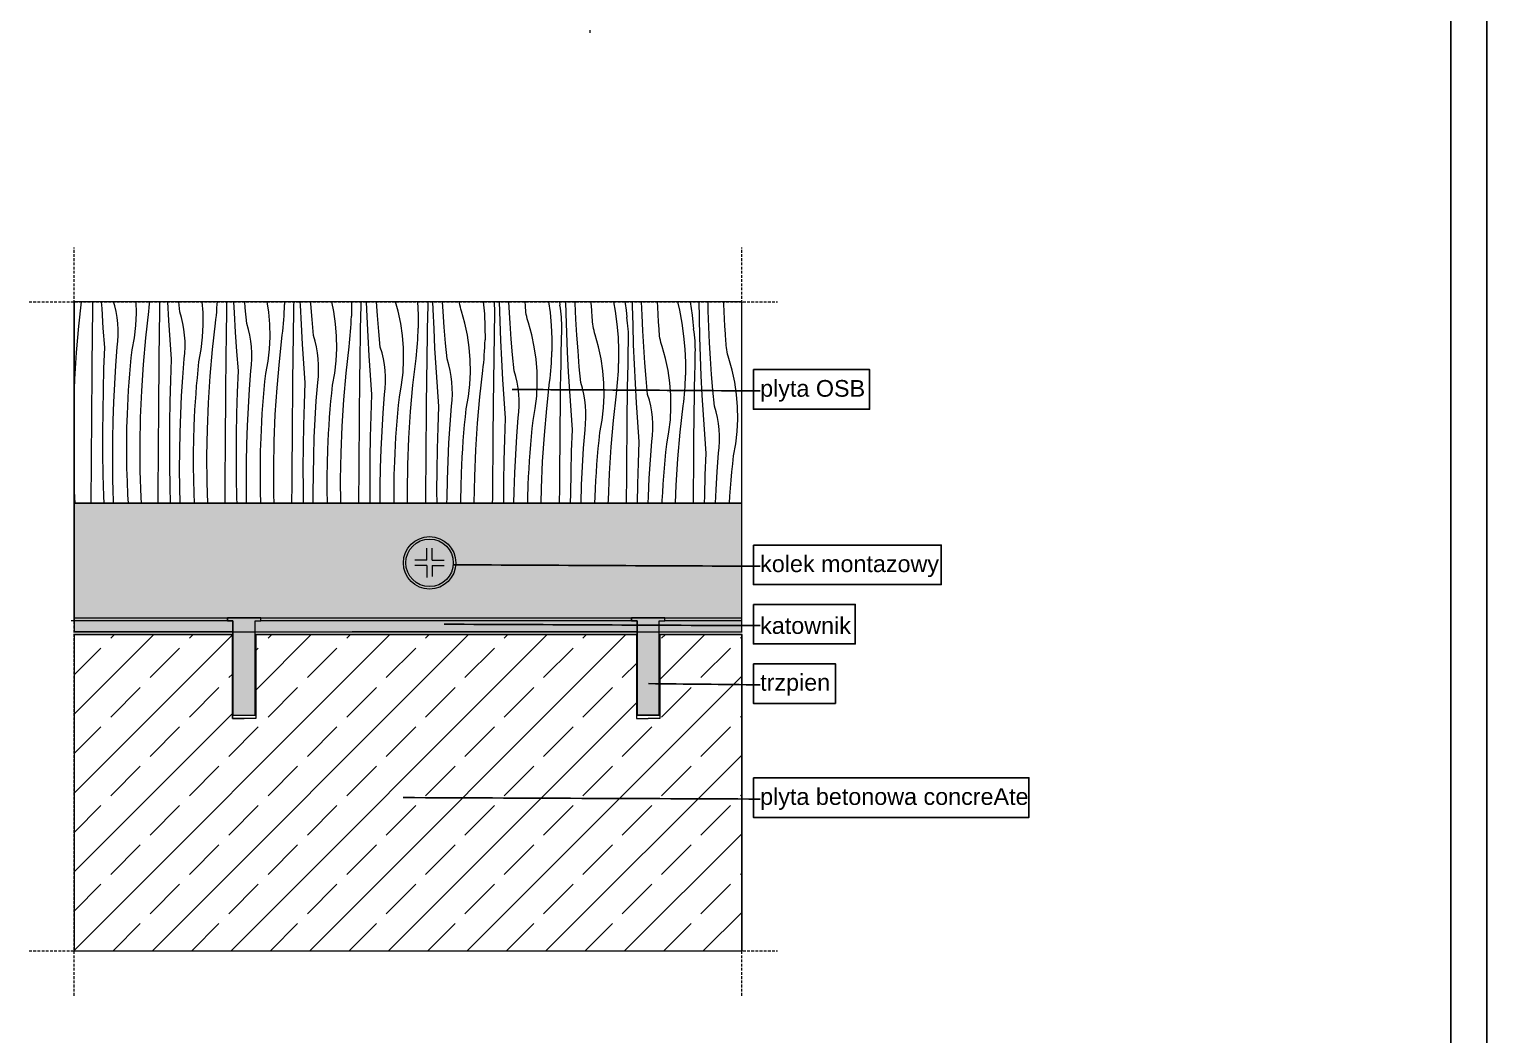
# Model space of a CAD drawing. Header units: millimetres. Extents: x -7260 to 55402, y 95 to 28230.
# Drawn here: x 44925 to 55402, y 12266 to 19495 of the extents above; entities that cross this region are included whole.
import ezdxf

# ---------------------------------------------------------------- set-up
doc = ezdxf.new("R2010")
doc.units = ezdxf.units.MM
doc.linetypes.add('Hidden Line', pattern=[30, 20, -10])
for name, color, linetype, lineweight in [('2D - Ogolne2', 251, 'Continuous', 15), ('2D - Ogolne20', 161, 'Continuous', 0), ('2D - Ogolne61', 251, 'Continuous', 20), ('2D - Ogolne82', 9, 'Continuous', 20), ('2D Drafting - General102', 254, 'Continuous', 13), ('2D Drafting - General121', 255, 'Continuous', 0), ('2D Drafting - General2', 251, 'Continuous', 15), ('2D Drafting - General5', 161, 'Continuous', 25), ('2D Drafting - General81', 251, 'Continuous', 20), ('Annotation - Label5', 161, 'Continuous', 25)]:
    doc.layers.add(name, color=color, linetype=linetype, lineweight=lineweight)
doc.styles.add('GENERATED_STYLE_1', font='arial.ttf')
doc.dimstyles.new('GENERATED_STYLE__19', dxfattribs={"dimtxt": 0.18, "dimasz": 91.2, "dimexe": 0.18, "dimexo": 0.0625, "dimgap": 0.09, "dimtad": 0, "dimtih": 1, "dimtoh": 1, "dimdec": 4, "dimzin": 0, "dimdsep": 46, "dimtxsty": 'Standard', "dimcen": 0.09, "dimadec": 0, "dimazin": 0, "dimtfac": 1, "dimtdec": 4, "dimtmove": 0, "dimatfit": 3, "dimldrblk": 'ARROWHEAD_5', "dimfxl": 0, "dimtolj": 1, "dimtzin": 0, "dimarcsym": 0})

# ---------------------------------------------------------------- blocks, each defined once
blk = doc.blocks.new('*X2')
at = {"layer": '2D Drafting - General81', "linetype": 'Continuous'}
for p, q in [((-90036.4, 81206.6), (-90031.5, 81250.4)), ((-90011.3, 81244.8), (-90011.2, 81250.4)), ((-89994.9, 81238), (-89995.6, 81250.4)), ((-89972, 81243.1), (-89974.1, 81250.4)), ((-89933.1, 81229.9), (-89933.5, 81250.4)), ((-89909.5, 81246.6), (-89909.1, 81250.4)), ((-89890.9, 81244.6), (-89890.8, 81250.4)), ((-89874.9, 81216.8), (-89876.8, 81250.4)), ((-89855, 81232.2), (-89856.7, 81250.4)), ((-89813.4, 81230.9), (-89815, 81250.4)), ((-89787.8, 81246), (-89787.6, 81250.4)), ((-89770.5, 81244.3), (-89770.4, 81250.4)), ((-89756.8, 81230.5), (-89757.8, 81250.4)), ((-89737.6, 81239.5), (-89738.5, 81250.4)), ((-89695.1, 81231.9), (-89697.9, 81250.4)), ((-89666.9, 81250.4), (-89666.9, 81245.4)), ((-89650, 81244), (-89649.9, 81250.4)), ((-89638.5, 81244.2), (-89638.7, 81250.4)), ((-89619.9, 81246.8), (-89620.2, 81250.4)), ((-89578.3, 81232.6), (-89582.1, 81250.4)), ((-89547, 81250.4), (-89546.9, 81247.8)), ((-89529.5, 81243.7), (-89529.4, 81250.4)), ((-89518.4, 81223), (-89519.5, 81250.4)), ((-89499.8, 81225.6), (-89501.6, 81250.4)), ((-89462.9, 81233.2), (-89467.7, 81250.4)), ((-89428, 81250.4), (-89427.9, 81250.1)), ((-89427.9, 81250.1), (-89426.8, 81226.6)), ((-89409, 81248.8), (-89409, 81250.4)), ((-89409, 81243.4), (-89409, 81248.8)), ((-89399.8, 81236.7), (-89400.2, 81250.4)), ((-89381.8, 81233), (-89382.8, 81250.4)), ((-89352.5, 81248.7), (-89352.8, 81250.4)), ((-89309.8, 81250.4), (-89307.9, 81228.9)), ((-89289.9, 81249.1), (-89290.1, 81250.4)), ((-89289.5, 81243.8), (-89289.9, 81249.1)), ((-89279.7, 81215.5), (-89280.9, 81250.4)), ((-89263.4, 81240.3), (-89263.9, 81250.4)), ((-89234, 81243.2), (-89234.5, 81250.4)), ((-89192.5, 81250.4), (-89189.9, 81231.2)), ((-89172.7, 81250.4), (-89172, 81244)), ((-89160.8, 81229.3), (-89161.3, 81250.4)), ((-89144.7, 81247.7), (-89144.8, 81250.4)), ((-89115.7, 81248.6), (-89115.8, 81250.4)), ((-89076.1, 81250.4), (-89073, 81233.3)), ((-89055.2, 81250.4), (-89054.8, 81247.2)), ((-89041.6, 81243), (-89041.7, 81250.4)), ((-89024.6, 81226.5), (-89025.5, 81250.4)), ((-88996.4, 81240.7), (-88996.8, 81250.4)), ((-88960.6, 81250.4), (-88957.2, 81235.3)), ((-88938.4, 81250.4), (-88938.3, 81250.3)), ((-88938.3, 81250.3), (-88936.4, 81238.1)), ((-88921.5, 81221.8), (-88922, 81250.4)), ((-88905.6, 81233.9), (-88906, 81250.4)), ((-88877.5, 81246.2), (-88877.6, 81250.4)), ((-88846, 81250.4), (-88845.5, 81248.6)), ((-90011.8, 81203), (-90011.5, 81223.9)), ((-90011.5, 81223.9), (-90011.3, 81244.8)), ((-89992.6, 81203.1), (-89994.9, 81238)), ((-89969.5, 81232.6), (-89972, 81243.1)), ((-89967.7, 81222.1), (-89969.5, 81232.6)), ((-89934.2, 81207.8), (-89933.1, 81229.9)), ((-89916.3, 81185.4), (-89911, 81233)), ((-89911, 81233), (-89910.2, 81239.8)), ((-89910.2, 81239.8), (-89909.5, 81246.6)), ((-89891.5, 81202.8), (-89891.2, 81223.7)), ((-89891.2, 81223.7), (-89890.9, 81244.6)), ((-89851.9, 81221.9), (-89855, 81232.2)), ((-89813.1, 81208.7), (-89813.4, 81230.9)), ((-89790.1, 81218.6), (-89789.4, 81225.4)), ((-89789.4, 81225.4), (-89788.8, 81232.3)), ((-89788.8, 81232.3), (-89788.3, 81239.1)), ((-89788.3, 81239.1), (-89787.8, 81246)), ((-89771.1, 81202.5), (-89770.8, 81223.4)), ((-89770.8, 81223.4), (-89770.5, 81244.3)), ((-89754.8, 81195.6), (-89756.8, 81230.5)), ((-89734.9, 81211), (-89737.6, 81239.5)), ((-89693.4, 81209.8), (-89695.1, 81231.9)), ((-89668.2, 81218), (-89667.7, 81224.8)), ((-89667.7, 81224.8), (-89667.4, 81231.7)), ((-89667.4, 81231.7), (-89667.1, 81238.5)), ((-89667.1, 81238.5), (-89666.9, 81245.4)), ((-89650.7, 81202.2), (-89650.4, 81223.1)), ((-89650.4, 81223.1), (-89650, 81244)), ((-89636.7, 81209.3), (-89638.5, 81244.2)), ((-89617.5, 81218.3), (-89619.9, 81246.8)), ((-89575.1, 81210.7), (-89578.3, 81232.6)), ((-89547, 81217.4), (-89546.9, 81224.2)), ((-89546.9, 81247.8), (-89546.9, 81224.2)), ((-89530.3, 81201.9), (-89530, 81222.8)), ((-89530, 81222.8), (-89529.5, 81243.7)), ((-89516.7, 81188.1), (-89518.4, 81223)), ((-89497.5, 81197.1), (-89499.8, 81225.6)), ((-89458.2, 81211.5), (-89462.9, 81233.2)), ((-89426.8, 81226.6), (-89426.8, 81203.1)), ((-89409.5, 81222.5), (-89409, 81243.4)), ((-89398.3, 81201.8), (-89399.8, 81236.7)), ((-89379.8, 81204.5), (-89381.8, 81233)), ((-89351.8, 81244.8), (-89352.5, 81248.7)), ((-89351, 81240.9), (-89351.8, 81244.8)), ((-89350, 81237.1), (-89351, 81240.9)), ((-89348.8, 81233.3), (-89350, 81237.1)), ((-89342.8, 81212), (-89348.8, 81233.3)), ((-89307.9, 81228.9), (-89306.8, 81205.4)), ((-89289.2, 81238.4), (-89289.5, 81243.8)), ((-89289, 81233), (-89289.2, 81238.4)), ((-89288.9, 81227.6), (-89289, 81233)), ((-89289, 81222.3), (-89288.9, 81227.6)), ((-89261.7, 81211.8), (-89263.4, 81240.3)), ((-89233.8, 81239.3), (-89234, 81243.2)), ((-89233.5, 81235.3), (-89233.8, 81239.3)), ((-89233.1, 81231.4), (-89233.5, 81235.3)), ((-89232.5, 81227.5), (-89233.1, 81231.4)), ((-89231.7, 81223.6), (-89232.5, 81227.5)), ((-89230.9, 81219.8), (-89231.7, 81223.6)), ((-89189.9, 81231.2), (-89187.8, 81207.7)), ((-89171.2, 81238.6), (-89172, 81244)), ((-89170.5, 81233.3), (-89171.2, 81238.6)), ((-89169.9, 81228), (-89170.5, 81233.3)), ((-89169.4, 81222.6), (-89169.9, 81228)), ((-89169.1, 81217.2), (-89169.4, 81222.6)), ((-89159.6, 81194.4), (-89160.8, 81229.3)), ((-89143.4, 81219.1), (-89144.7, 81247.7)), ((-89114.9, 81235.3), (-89115.7, 81248.6)), ((-89113.9, 81222), (-89114.9, 81235.3)), ((-89073, 81233.3), (-89069.9, 81210)), ((-89054.8, 81247.2), (-89053.2, 81235)), ((-89053.2, 81235), (-89051.9, 81222.8)), ((-89051.1, 81217.5), (-89051.9, 81222.8)), ((-89040.7, 81208.1), (-89041.6, 81243)), ((-89023.3, 81198), (-89024.6, 81226.5)), ((-88995.6, 81227.4), (-88996.4, 81240.7)), ((-88994.8, 81214.1), (-88995.6, 81227.4)), ((-88957.2, 81235.3), (-88953, 81212.1)), ((-88936.4, 81238.1), (-88934.7, 81226)), ((-88934.7, 81226), (-88933.2, 81213.8)), ((-88904.6, 81205.4), (-88905.6, 81233.9)), ((-88876.9, 81232.9), (-88877.5, 81246.2)), ((-88876.3, 81219.6), (-88876.9, 81232.9)), ((-90040.6, 81159), (-90036.4, 81206.6)), ((-90012, 81182.1), (-90011.8, 81203)), ((-89990, 81168.3), (-89992.6, 81203.1)), ((-89966.4, 81211.4), (-89967.7, 81222.1)), ((-89965.8, 81200.7), (-89966.4, 81211.4)), ((-89965.8, 81190), (-89965.8, 81200.7)), ((-89936.8, 81185.7), (-89934.2, 81207.8)), ((-89891.7, 81181.9), (-89891.5, 81202.8)), ((-89872.5, 81181.9), (-89874.9, 81216.8)), ((-89849.5, 81211.5), (-89851.9, 81221.9)), ((-89847.6, 81200.9), (-89849.5, 81211.5)), ((-89846.4, 81190.3), (-89847.6, 81200.9)), ((-89814.2, 81186.6), (-89813.1, 81208.7)), ((-89796.3, 81164.3), (-89790.9, 81211.8)), ((-89790.9, 81211.8), (-89790.1, 81218.6)), ((-89771.4, 81181.6), (-89771.1, 81202.5)), ((-89731.8, 81200.7), (-89734.9, 81211)), ((-89729.4, 81190.3), (-89731.8, 81200.7)), ((-89693, 81187.6), (-89693.4, 81209.8)), ((-89670.9, 81190.6), (-89670.1, 81197.4)), ((-89670.1, 81197.4), (-89669.3, 81204.3)), ((-89669.3, 81204.3), (-89668.7, 81211.1)), ((-89668.7, 81211.1), (-89668.2, 81218)), ((-89651, 81181.3), (-89650.7, 81202.2)), ((-89634.7, 81174.4), (-89636.7, 81209.3)), ((-89614.8, 81189.9), (-89617.5, 81218.3)), ((-89573.3, 81188.6), (-89575.1, 81210.7)), ((-89548.7, 81189.9), (-89548.1, 81196.8)), ((-89548.1, 81196.8), (-89547.7, 81203.6)), ((-89547.7, 81203.6), (-89547.3, 81210.5)), ((-89547.3, 81210.5), (-89547, 81217.4)), ((-89530.7, 81181), (-89530.3, 81201.9)), ((-89494.8, 81168.7), (-89497.5, 81197.1)), ((-89455, 81189.5), (-89458.2, 81211.5)), ((-89427, 81196.2), (-89426.8, 81203.1)), ((-89410.3, 81180.8), (-89409.9, 81201.6)), ((-89409.9, 81201.6), (-89409.5, 81222.5)), ((-89396.6, 81167), (-89398.3, 81201.8)), ((-89377.4, 81176), (-89379.8, 81204.5)), ((-89338.2, 81190.3), (-89342.8, 81212)), ((-89306.8, 81205.4), (-89306.7, 81181.9)), ((-89289.8, 81180.5), (-89289.4, 81201.4)), ((-89289.4, 81201.4), (-89289, 81222.3)), ((-89278.3, 81180.7), (-89279.7, 81215.5)), ((-89259.7, 81183.3), (-89261.7, 81211.8)), ((-89229.9, 81215.9), (-89230.9, 81219.8)), ((-89228.8, 81212.2), (-89229.9, 81215.9)), ((-89222.7, 81190.8), (-89228.8, 81212.2)), ((-89187.8, 81207.7), (-89186.7, 81184.2)), ((-89169.3, 81180.2), (-89168.9, 81201.1)), ((-89168.9, 81211.8), (-89169.1, 81217.2)), ((-89168.8, 81206.5), (-89168.9, 81211.8)), ((-89168.9, 81201.1), (-89168.8, 81206.5)), ((-89141.7, 81190.6), (-89143.4, 81219.1)), ((-89113.8, 81218.1), (-89113.9, 81222)), ((-89113.5, 81214.1), (-89113.8, 81218.1)), ((-89113, 81210.2), (-89113.5, 81214.1)), ((-89112.4, 81206.3), (-89113, 81210.2)), ((-89111.7, 81202.4), (-89112.4, 81206.3)), ((-89110.8, 81198.6), (-89111.7, 81202.4)), ((-89109.8, 81194.8), (-89110.8, 81198.6)), ((-89069.9, 81210), (-89067.7, 81186.6)), ((-89050.4, 81212.1), (-89051.1, 81217.5)), ((-89049.8, 81206.8), (-89050.4, 81212.1)), ((-89049.4, 81201.4), (-89049.8, 81206.8)), ((-89049, 81196.1), (-89049.4, 81201.4)), ((-89039.6, 81173.2), (-89040.7, 81208.1)), ((-89021.6, 81169.4), (-89023.3, 81198)), ((-88993.9, 81200.9), (-88994.8, 81214.1)), ((-88993.7, 81196.9), (-88993.9, 81200.9)), ((-88993.4, 81193), (-88993.7, 81196.9)), ((-88953, 81212.1), (-88949.8, 81188.8)), ((-88933.2, 81213.8), (-88931.8, 81201.6)), ((-88931, 81196.3), (-88931.8, 81201.6)), ((-88920.7, 81186.9), (-88921.5, 81221.8)), ((-88903.2, 81176.8), (-88904.6, 81205.4)), ((-88875.6, 81206.3), (-88876.3, 81219.6)), ((-88874.7, 81193), (-88875.6, 81206.3)), ((-90012.3, 81142.8), (-90012, 81182.1)), ((-89967.5, 81168.6), (-89966.3, 81179.3)), ((-89966.3, 81179.3), (-89965.8, 81190)), ((-89940.7, 81163.9), (-89936.8, 81185.7)), ((-89920.5, 81137.8), (-89916.3, 81185.4)), ((-89891.9, 81161), (-89891.7, 81181.9)), ((-89870, 81147.1), (-89872.5, 81181.9)), ((-89845.7, 81179.6), (-89846.4, 81190.3)), ((-89845.7, 81168.8), (-89845.7, 81179.6)), ((-89816.7, 81164.6), (-89814.2, 81186.6)), ((-89771.6, 81160.7), (-89771.4, 81181.6)), ((-89752.5, 81160.8), (-89754.8, 81195.6)), ((-89727.5, 81179.7), (-89729.4, 81190.3)), ((-89726.3, 81169.1), (-89727.5, 81179.7)), ((-89694.1, 81165.4), (-89693, 81187.6)), ((-89676.2, 81143.1), (-89670.9, 81190.6)), ((-89651.3, 81160.4), (-89651, 81181.3)), ((-89632.4, 81139.6), (-89634.7, 81174.4)), ((-89611.8, 81179.6), (-89614.8, 81189.9)), ((-89609.3, 81169.1), (-89611.8, 81179.6)), ((-89572.9, 81166.4), (-89573.3, 81188.6)), ((-89550.8, 81169.4), (-89550, 81176.3)), ((-89550, 81176.3), (-89549.3, 81183.1)), ((-89549.3, 81183.1), (-89548.7, 81189.9)), ((-89531, 81160.1), (-89530.7, 81181)), ((-89514.7, 81153.3), (-89516.7, 81188.1)), ((-89453.2, 81167.4), (-89455, 81189.5)), ((-89428.6, 81168.8), (-89428, 81175.6)), ((-89428, 81175.6), (-89427.6, 81182.5)), ((-89427.6, 81182.5), (-89427.2, 81189.3)), ((-89427.2, 81189.3), (-89427, 81196.2)), ((-89410.6, 81159.9), (-89410.3, 81180.8)), ((-89374.7, 81147.5), (-89377.4, 81176)), ((-89334.9, 81168.3), (-89338.2, 81190.3)), ((-89307.2, 81168.2), (-89306.9, 81175)), ((-89306.9, 81175), (-89306.7, 81181.9)), ((-89290.2, 81159.6), (-89289.8, 81180.5)), ((-89276.5, 81145.8), (-89278.3, 81180.7)), ((-89257.3, 81154.8), (-89259.7, 81183.3)), ((-89218.1, 81169.1), (-89222.7, 81190.8)), ((-89186.7, 81184.2), (-89186.7, 81160.7)), ((-89169.7, 81159.3), (-89169.3, 81180.2)), ((-89158.2, 81159.5), (-89159.6, 81194.4)), ((-89139.6, 81162.1), (-89141.7, 81190.6)), ((-89108.7, 81191), (-89109.8, 81194.8)), ((-89102.7, 81169.6), (-89108.7, 81191)), ((-89067.7, 81186.6), (-89066.6, 81163.1)), ((-89049.3, 81159), (-89048.8, 81179.9)), ((-89048.8, 81190.7), (-89049, 81196.1)), ((-89048.8, 81185.3), (-89048.8, 81190.7)), ((-89048.8, 81179.9), (-89048.8, 81185.3)), ((-89038.1, 81138.3), (-89039.6, 81173.2)), ((-88992.9, 81189.1), (-88993.4, 81193)), ((-88992.3, 81185.1), (-88992.9, 81189.1)), ((-88991.6, 81181.3), (-88992.3, 81185.1)), ((-88990.7, 81177.4), (-88991.6, 81181.3)), ((-88989.8, 81173.6), (-88990.7, 81177.4)), ((-88988.6, 81169.8), (-88989.8, 81173.6)), ((-88949.8, 81188.8), (-88947.7, 81165.4)), ((-88930.3, 81191), (-88931, 81196.3)), ((-88929.7, 81185.6), (-88930.3, 81191)), ((-88929.3, 81180.3), (-88929.7, 81185.6)), ((-88929, 81174.9), (-88929.3, 81180.3)), ((-88928.8, 81169.5), (-88929, 81174.9)), ((-88919.5, 81152), (-88920.7, 81186.9)), ((-88901.5, 81148.3), (-88903.2, 81176.8)), ((-88873.8, 81179.7), (-88874.7, 81193)), ((-88873.6, 81175.7), (-88873.8, 81179.7)), ((-88873.3, 81171.8), (-88873.6, 81175.7)), ((-88872.9, 81167.9), (-88873.3, 81171.8)), ((-90043.7, 81111.3), (-90040.6, 81159)), ((-89991.5, 81130.2), (-89990, 81168.3)), ((-89970, 81135.7), (-89967.5, 81168.6)), ((-89943.7, 81135), (-89942.3, 81149.5)), ((-89942.3, 81149.5), (-89940.7, 81163.9)), ((-89892.3, 81121.6), (-89891.9, 81161)), ((-89871.4, 81109), (-89870, 81147.1)), ((-89849.9, 81114.5), (-89847.5, 81147.5)), ((-89847.5, 81147.5), (-89846.3, 81158.1)), ((-89846.3, 81158.1), (-89845.7, 81168.8)), ((-89820.7, 81142.7), (-89816.7, 81164.6)), ((-89800.5, 81116.6), (-89796.3, 81164.3)), ((-89771.8, 81139.8), (-89771.6, 81160.7)), ((-89749.9, 81126), (-89752.5, 81160.8)), ((-89725.7, 81158.4), (-89726.3, 81169.1)), ((-89726.2, 81136.9), (-89725.6, 81147.7)), ((-89725.6, 81147.7), (-89725.7, 81158.4)), ((-89696.6, 81143.4), (-89694.1, 81165.4)), ((-89651.6, 81139.5), (-89651.3, 81160.4)), ((-89607.5, 81158.6), (-89609.3, 81169.1)), ((-89606.2, 81147.9), (-89607.5, 81158.6)), ((-89605.6, 81137.2), (-89606.2, 81147.9)), ((-89576.6, 81122.2), (-89574, 81144.3)), ((-89574, 81144.3), (-89572.9, 81166.4)), ((-89556.1, 81121.9), (-89550.8, 81169.4)), ((-89531.3, 81139.3), (-89531, 81160.1)), ((-89512.3, 81118.4), (-89514.7, 81153.3)), ((-89491.7, 81158.4), (-89494.8, 81168.7)), ((-89489.3, 81148), (-89491.7, 81158.4)), ((-89487.4, 81137.4), (-89489.3, 81148)), ((-89454, 81123.1), (-89452.9, 81145.2)), ((-89452.9, 81145.2), (-89453.2, 81167.4)), ((-89436.1, 81100.7), (-89430.7, 81148.3)), ((-89430.7, 81148.3), (-89429.9, 81155.1)), ((-89429.9, 81155.1), (-89429.2, 81161.9)), ((-89429.2, 81161.9), (-89428.6, 81168.8)), ((-89410.9, 81139), (-89410.6, 81159.9)), ((-89394.6, 81132.1), (-89396.6, 81167)), ((-89371.6, 81137.2), (-89374.7, 81147.5)), ((-89333.1, 81146.2), (-89334.9, 81168.3)), ((-89332.8, 81124.1), (-89333.1, 81146.2)), ((-89309.1, 81140.8), (-89308.5, 81147.6)), ((-89308.5, 81147.6), (-89308, 81154.4)), ((-89308, 81154.4), (-89307.5, 81161.3)), ((-89307.5, 81161.3), (-89307.2, 81168.2)), ((-89290.5, 81138.7), (-89290.2, 81159.6)), ((-89274.5, 81110.9), (-89276.5, 81145.8)), ((-89254.6, 81126.3), (-89257.3, 81154.8)), ((-89214.9, 81147.2), (-89218.1, 81169.1)), ((-89213.1, 81125.1), (-89214.9, 81147.2)), ((-89187.5, 81140.1), (-89187.1, 81147)), ((-89187.1, 81147), (-89186.8, 81153.9)), ((-89186.8, 81153.9), (-89186.7, 81160.7)), ((-89170.1, 81138.4), (-89169.7, 81159.3)), ((-89156.5, 81124.6), (-89158.2, 81159.5)), ((-89137.3, 81133.6), (-89139.6, 81162.1)), ((-89098, 81147.9), (-89102.7, 81169.6)), ((-89094.8, 81126), (-89098, 81147.9)), ((-89066.6, 81163.1), (-89066.6, 81139.6)), ((-89049.7, 81138.1), (-89049.3, 81159)), ((-89019.6, 81140.9), (-89021.6, 81169.4)), ((-88982.6, 81148.5), (-88988.6, 81169.8)), ((-88977.9, 81126.8), (-88982.6, 81148.5)), ((-88947.7, 81165.4), (-88946.6, 81141.9)), ((-88929.2, 81137.9), (-88928.8, 81158.7)), ((-88928.7, 81164.1), (-88928.8, 81169.5)), ((-88928.8, 81158.7), (-88928.7, 81164.1)), ((-88918.1, 81117.1), (-88919.5, 81152)), ((-88899.5, 81119.8), (-88901.5, 81148.3)), ((-88872.3, 81164), (-88872.9, 81167.9)), ((-88871.5, 81160.1), (-88872.3, 81164)), ((-88870.7, 81156.2), (-88871.5, 81160.1)), ((-88869.7, 81152.4), (-88870.7, 81156.2)), ((-88868.6, 81148.6), (-88869.7, 81152.4)), ((-88862.5, 81127.3), (-88868.6, 81148.6)), ((-90012.7, 81103.5), (-90012.3, 81142.8)), ((-89992.5, 81092), (-89991.5, 81130.2)), ((-89972, 81102.7), (-89970, 81135.7)), ((-89946.1, 81106.1), (-89944.9, 81120.6)), ((-89944.9, 81120.6), (-89943.7, 81135)), ((-89923.6, 81090.1), (-89920.5, 81137.8)), ((-89892.6, 81082.3), (-89892.3, 81121.6)), ((-89823.6, 81113.9), (-89822.2, 81128.3)), ((-89822.2, 81128.3), (-89820.7, 81142.7)), ((-89772.2, 81100.5), (-89771.8, 81139.8)), ((-89751.3, 81087.8), (-89749.9, 81126)), ((-89729.8, 81093.3), (-89727.4, 81126.3)), ((-89727.4, 81126.3), (-89726.2, 81136.9)), ((-89702.1, 81107.1), (-89700.6, 81121.6)), ((-89700.6, 81121.6), (-89696.6, 81143.4)), ((-89680.4, 81095.5), (-89676.2, 81143.1)), ((-89652.1, 81079.3), (-89651.8, 81118.6)), ((-89651.8, 81118.6), (-89651.6, 81139.5)), ((-89629.8, 81104.8), (-89632.4, 81139.6)), ((-89606.1, 81115.8), (-89605.6, 81126.5)), ((-89605.6, 81126.5), (-89605.6, 81137.2)), ((-89580.5, 81100.4), (-89576.6, 81122.2)), ((-89560.3, 81074.3), (-89556.1, 81121.9)), ((-89531.7, 81097.5), (-89531.5, 81118.4)), ((-89531.5, 81118.4), (-89531.3, 81139.3)), ((-89509.8, 81083.6), (-89512.3, 81118.4)), ((-89486.2, 81126.7), (-89487.4, 81137.4)), ((-89485.5, 81116), (-89486.2, 81126.7)), ((-89456.5, 81101), (-89454, 81123.1)), ((-89411.4, 81097.2), (-89411.2, 81118.1)), ((-89411.2, 81118.1), (-89410.9, 81139)), ((-89392.3, 81097.3), (-89394.6, 81132.1)), ((-89369.2, 81126.8), (-89371.6, 81137.2)), ((-89367.3, 81116.2), (-89369.2, 81126.8)), ((-89333.9, 81101.9), (-89332.8, 81124.1)), ((-89316, 81079.6), (-89310.7, 81127.1)), ((-89310.7, 81127.1), (-89309.9, 81133.9)), ((-89309.9, 81133.9), (-89309.1, 81140.8)), ((-89291.1, 81096.9), (-89290.8, 81117.8)), ((-89290.8, 81117.8), (-89290.5, 81138.7)), ((-89251.6, 81116.1), (-89254.6, 81126.3)), ((-89212.7, 81102.9), (-89213.1, 81125.1)), ((-89189.8, 81112.7), (-89189.1, 81119.6)), ((-89189.1, 81119.6), (-89188.5, 81126.4)), ((-89188.5, 81126.4), (-89187.9, 81133.3)), ((-89187.9, 81133.3), (-89187.5, 81140.1)), ((-89170.5, 81117.5), (-89170.1, 81138.4)), ((-89154.4, 81089.8), (-89156.5, 81124.6)), ((-89134.5, 81105.2), (-89137.3, 81133.6)), ((-89093, 81103.9), (-89094.8, 81126)), ((-89067.8, 81112.1), (-89067.4, 81119)), ((-89067.4, 81119), (-89067, 81125.8)), ((-89067, 81125.8), (-89066.8, 81132.7)), ((-89066.8, 81132.7), (-89066.6, 81139.6)), ((-89050.1, 81117.2), (-89049.7, 81138.1)), ((-89036.4, 81103.4), (-89038.1, 81138.3)), ((-89017.2, 81112.5), (-89019.6, 81140.9)), ((-88974.7, 81104.8), (-88977.9, 81126.8)), ((-88946.7, 81111.5), (-88946.5, 81118.4)), ((-88946.6, 81141.9), (-88946.5, 81118.4)), ((-88929.6, 81117), (-88929.2, 81137.9)), ((-88897.1, 81091.3), (-88899.5, 81119.8)), ((-88857.9, 81105.6), (-88862.5, 81127.3)), ((-90045.1, 81076.3), (-90043.7, 81111.3)), ((-90013, 81064.1), (-90012.7, 81103.5)), ((-89993.1, 81053.9), (-89992.5, 81092)), ((-89973.6, 81069.7), (-89972, 81102.7)), ((-89947.9, 81077.2), (-89947.1, 81091.6)), ((-89947.1, 81091.6), (-89946.1, 81106.1)), ((-89872.4, 81070.9), (-89871.4, 81109)), ((-89851.9, 81081.5), (-89849.9, 81114.5)), ((-89826, 81084.9), (-89824.9, 81099.4)), ((-89824.9, 81099.4), (-89823.6, 81113.9)), ((-89803.6, 81068.9), (-89800.5, 81116.6)), ((-89772.5, 81061.1), (-89772.2, 81100.5)), ((-89731.9, 81060.3), (-89729.8, 81093.3)), ((-89704.8, 81078.2), (-89703.5, 81092.7)), ((-89703.5, 81092.7), (-89702.1, 81107.1)), ((-89683.5, 81047.7), (-89680.4, 81095.5)), ((-89631.3, 81066.7), (-89629.8, 81104.8)), ((-89609.8, 81072.2), (-89607.3, 81105.1)), ((-89607.3, 81105.1), (-89606.1, 81115.8)), ((-89582.1, 81086), (-89580.5, 81100.4)), ((-89532.1, 81058.1), (-89531.7, 81097.5)), ((-89487.2, 81083.9), (-89486.1, 81094.6)), ((-89486.1, 81094.6), (-89485.5, 81105.3)), ((-89485.5, 81105.3), (-89485.5, 81116)), ((-89460.5, 81079.2), (-89456.5, 81101)), ((-89440.3, 81053.1), (-89436.1, 81100.7)), ((-89411.6, 81076.3), (-89411.4, 81097.2)), ((-89389.7, 81062.4), (-89392.3, 81097.3)), ((-89366.1, 81105.6), (-89367.3, 81116.2)), ((-89365.5, 81094.9), (-89366.1, 81105.6)), ((-89365.4, 81084.1), (-89365.5, 81094.9)), ((-89336.4, 81079.9), (-89333.9, 81101.9)), ((-89291.4, 81076), (-89291.1, 81096.9)), ((-89272.2, 81076.1), (-89274.5, 81110.9)), ((-89249.1, 81105.6), (-89251.6, 81116.1)), ((-89247.3, 81095.1), (-89249.1, 81105.6)), ((-89246, 81084.4), (-89247.3, 81095.1)), ((-89213.8, 81080.7), (-89212.7, 81102.9)), ((-89195.9, 81058.4), (-89190.6, 81105.9)), ((-89190.6, 81105.9), (-89189.8, 81112.7)), ((-89171.1, 81075.7), (-89170.8, 81096.6)), ((-89170.8, 81096.6), (-89170.5, 81117.5)), ((-89131.5, 81094.9), (-89134.5, 81105.2)), ((-89129.1, 81084.4), (-89131.5, 81094.9)), ((-89092.7, 81081.7), (-89093, 81103.9)), ((-89069.7, 81091.6), (-89069, 81098.4)), ((-89069, 81098.4), (-89068.4, 81105.3)), ((-89068.4, 81105.3), (-89067.8, 81112.1)), ((-89050.7, 81075.5), (-89050.4, 81096.4)), ((-89050.4, 81096.4), (-89050.1, 81117.2)), ((-89034.4, 81068.6), (-89036.4, 81103.4)), ((-89014.5, 81084), (-89017.2, 81112.5)), ((-88972.9, 81082.7), (-88974.7, 81104.8)), ((-88947.8, 81090.9), (-88947.3, 81097.8)), ((-88947.3, 81097.8), (-88947, 81104.7)), ((-88947, 81104.7), (-88946.7, 81111.5)), ((-88930.3, 81075.2), (-88930, 81096.1)), ((-88930, 81096.1), (-88929.6, 81117)), ((-88916.3, 81082.3), (-88918.1, 81117.1)), ((-88854.7, 81083.7), (-88857.9, 81105.6)), ((-89974.7, 81036.7), (-89973.6, 81069.7)), ((-89948.7, 81062.7), (-89947.9, 81077.2)), ((-89925.6, 81042.3), (-89923.6, 81090.1)), ((-89892.9, 81042.9), (-89892.6, 81082.3)), ((-89873.1, 81032.7), (-89872.4, 81070.9)), ((-89853.5, 81048.5), (-89851.9, 81081.5)), ((-89827.9, 81056), (-89827, 81070.5)), ((-89827, 81070.5), (-89826, 81084.9)), ((-89805.5, 81021.1), (-89803.6, 81068.9)), ((-89752.4, 81049.7), (-89751.3, 81087.8)), ((-89705.9, 81063.8), (-89704.8, 81078.2)), ((-89652.5, 81039.9), (-89652.1, 81079.3)), ((-89632.3, 81028.5), (-89631.3, 81066.7)), ((-89611.8, 81039.2), (-89609.8, 81072.2)), ((-89584.7, 81057.1), (-89583.5, 81071.5)), ((-89583.5, 81071.5), (-89582.1, 81086)), ((-89563.4, 81026.6), (-89560.3, 81074.3)), ((-89511.2, 81045.5), (-89509.8, 81083.6)), ((-89489.7, 81051), (-89487.2, 81083.9)), ((-89462, 81064.8), (-89460.5, 81079.2)), ((-89412, 81036.9), (-89411.6, 81076.3)), ((-89367.2, 81062.8), (-89366, 81073.4)), ((-89366, 81073.4), (-89365.4, 81084.1)), ((-89340.4, 81058.1), (-89336.4, 81079.9)), ((-89320.2, 81031.9), (-89316, 81079.6)), ((-89291.6, 81055.1), (-89291.4, 81076)), ((-89269.6, 81041.3), (-89272.2, 81076.1)), ((-89245.4, 81073.7), (-89246, 81084.4)), ((-89245.4, 81063), (-89245.4, 81073.7)), ((-89216.4, 81058.7), (-89213.8, 81080.7)), ((-89171.3, 81054.8), (-89171.1, 81075.7)), ((-89152.1, 81054.9), (-89154.4, 81089.8)), ((-89127.2, 81073.9), (-89129.1, 81084.4)), ((-89126, 81063.2), (-89127.2, 81073.9)), ((-89093.8, 81059.6), (-89092.7, 81081.7)), ((-89075.9, 81037.2), (-89070.5, 81084.8)), ((-89070.5, 81084.8), (-89069.7, 81091.6)), ((-89051, 81054.6), (-89050.7, 81075.5)), ((-89032.1, 81033.8), (-89034.4, 81068.6)), ((-89011.4, 81073.7), (-89014.5, 81084)), ((-89009, 81063.3), (-89011.4, 81073.7)), ((-88972.6, 81060.5), (-88972.9, 81082.7)), ((-88950.5, 81063.6), (-88949.7, 81070.4)), ((-88949.7, 81070.4), (-88948.9, 81077.2)), ((-88948.9, 81077.2), (-88948.3, 81084.1)), ((-88948.3, 81084.1), (-88947.8, 81090.9)), ((-88930.6, 81054.3), (-88930.3, 81075.2)), ((-88914.3, 81047.4), (-88916.3, 81082.3)), ((-88894.4, 81062.8), (-88897.1, 81091.3)), ((-88852.9, 81061.6), (-88854.7, 81083.7)), ((-90013.3, 81024.8), (-90013, 81064.1)), ((-89993.4, 81015.7), (-89993.1, 81053.9)), ((-89950, 81024), (-89949.3, 81048.2)), ((-89949.3, 81048.2), (-89948.7, 81062.7)), ((-89926.4, 80994.5), (-89925.6, 81042.3)), ((-89893.2, 81003.6), (-89892.9, 81042.9)), ((-89854.6, 81015.5), (-89853.5, 81048.5)), ((-89829.2, 81027), (-89828.6, 81041.5)), ((-89828.6, 81041.5), (-89827.9, 81056)), ((-89772.9, 81021.8), (-89772.5, 81061.1)), ((-89753, 81011.5), (-89752.4, 81049.7)), ((-89733.4, 81027.3), (-89731.9, 81060.3)), ((-89707.8, 81034.8), (-89706.9, 81049.3)), ((-89706.9, 81049.3), (-89705.9, 81063.8)), ((-89685.4, 81000), (-89683.5, 81047.7)), ((-89652.8, 81000.6), (-89652.5, 81039.9)), ((-89586.9, 81028.1), (-89585.9, 81042.6)), ((-89585.9, 81042.6), (-89584.7, 81057.1)), ((-89532.4, 81018.8), (-89532.1, 81058.1)), ((-89512.2, 81007.3), (-89511.2, 81045.5)), ((-89491.7, 81018), (-89489.7, 81051)), ((-89464.7, 81035.9), (-89463.4, 81050.4)), ((-89463.4, 81050.4), (-89462, 81064.8)), ((-89443.4, 81005.4), (-89440.3, 81053.1)), ((-89391.1, 81024.3), (-89389.7, 81062.4)), ((-89369.6, 81029.8), (-89367.2, 81062.8)), ((-89343.3, 81029.2), (-89341.9, 81043.6)), ((-89341.9, 81043.6), (-89340.4, 81058.1)), ((-89291.9, 81015.8), (-89291.6, 81055.1)), ((-89271.1, 81003.1), (-89269.6, 81041.3)), ((-89249.6, 81008.6), (-89247.1, 81041.6)), ((-89247.1, 81041.6), (-89245.9, 81052.3)), ((-89245.9, 81052.3), (-89245.4, 81063)), ((-89220.3, 81036.9), (-89216.4, 81058.7)), ((-89200.1, 81010.8), (-89195.9, 81058.4)), ((-89171.5, 81034), (-89171.3, 81054.8)), ((-89149.5, 81020.1), (-89152.1, 81054.9)), ((-89125.3, 81052.5), (-89126, 81063.2)), ((-89125.9, 81031.1), (-89125.3, 81041.8)), ((-89125.3, 81041.8), (-89125.3, 81052.5)), ((-89096.3, 81037.5), (-89093.8, 81059.6)), ((-89051.2, 81033.7), (-89051, 81054.6)), ((-89007.1, 81052.7), (-89009, 81063.3)), ((-89005.9, 81042.1), (-89007.1, 81052.7)), ((-89005.3, 81031.4), (-89005.9, 81042.1)), ((-88973.7, 81038.4), (-88972.6, 81060.5)), ((-88955.8, 81016.1), (-88950.5, 81063.6)), ((-88930.9, 81033.4), (-88930.6, 81054.3)), ((-88912, 81012.6), (-88914.3, 81047.4)), ((-88891.4, 81052.5), (-88894.4, 81062.8)), ((-88888.9, 81042.1), (-88891.4, 81052.5)), ((-88887.1, 81031.5), (-88888.9, 81042.1)), ((-88853.6, 81017.2), (-88852.5, 81039.4)), ((-88852.5, 81039.4), (-88852.9, 81061.6)), ((-90013.6, 80985.4), (-90013.3, 81024.8)), ((-89993.2, 80977.6), (-89993.4, 81015.7)), ((-89975.3, 81003.6), (-89974.7, 81036.7)), ((-89950.4, 80999.9), (-89950, 81024)), ((-89873.3, 80994.6), (-89873.1, 81032.7)), ((-89855.3, 80982.4), (-89854.6, 81015.5)), ((-89830, 81002.9), (-89829.2, 81027)), ((-89806.3, 80973.3), (-89805.5, 81021.1)), ((-89773.2, 80982.4), (-89772.9, 81021.8)), ((-89734.5, 80994.3), (-89733.4, 81027.3)), ((-89709.2, 81005.8), (-89708.6, 81020.3)), ((-89708.6, 81020.3), (-89707.8, 81034.8)), ((-89632.9, 80990.4), (-89632.3, 81028.5)), ((-89613.4, 81006.2), (-89611.8, 81039.2)), ((-89588.5, 80999.2), (-89587.7, 81013.6)), ((-89587.7, 81013.6), (-89586.9, 81028.1)), ((-89565.4, 80978.8), (-89563.4, 81026.6)), ((-89532.7, 80979.4), (-89532.4, 81018.8)), ((-89493.3, 80985), (-89491.7, 81018)), ((-89466.8, 81007), (-89465.8, 81021.4)), ((-89465.8, 81021.4), (-89464.7, 81035.9)), ((-89412.3, 80997.6), (-89412, 81036.9)), ((-89392.2, 80986.2), (-89391.1, 81024.3)), ((-89371.7, 80996.8), (-89369.6, 81029.8)), ((-89345.7, 81000.3), (-89344.6, 81014.7)), ((-89344.6, 81014.7), (-89343.3, 81029.2)), ((-89323.3, 80984.2), (-89320.2, 81031.9)), ((-89292.3, 80976.4), (-89291.9, 81015.8)), ((-89223.3, 81008), (-89221.9, 81022.5)), ((-89221.9, 81022.5), (-89220.3, 81036.9)), ((-89171.9, 80994.6), (-89171.5, 81034)), ((-89151, 80982), (-89149.5, 81020.1)), ((-89129.5, 80987.5), (-89127, 81020.4)), ((-89127, 81020.4), (-89125.9, 81031.1)), ((-89101.8, 81001.3), (-89100.3, 81015.7)), ((-89100.3, 81015.7), (-89096.3, 81037.5)), ((-89080.1, 80989.6), (-89075.9, 81037.2)), ((-89051.4, 81012.8), (-89051.2, 81033.7)), ((-89029.5, 80998.9), (-89032.1, 81033.8)), ((-89005.8, 81009.9), (-89005.2, 81020.6)), ((-89005.2, 81020.6), (-89005.3, 81031.4)), ((-88980.2, 80994.5), (-88976.2, 81016.4)), ((-88976.2, 81016.4), (-88973.7, 81038.4)), ((-88960, 80968.4), (-88955.8, 81016.1)), ((-88931.2, 81012.5), (-88930.9, 81033.4)), ((-88885.8, 81020.9), (-88887.1, 81031.5)), ((-88885.2, 81010.2), (-88885.8, 81020.9)), ((-88856.2, 80995.2), (-88853.6, 81017.2)), ((-89975.6, 80970.6), (-89975.3, 81003.6)), ((-89950.4, 80975.7), (-89950.4, 80999.9)), ((-89926.1, 80946.7), (-89926.4, 80994.5)), ((-89893.5, 80964.3), (-89893.2, 81003.6)), ((-89873.1, 80956.4), (-89873.3, 80994.6)), ((-89830.3, 80978.7), (-89830, 81002.9)), ((-89753.2, 80973.4), (-89753, 81011.5)), ((-89735.2, 80961.3), (-89734.5, 80994.3)), ((-89709.9, 80981.7), (-89709.2, 81005.8)), ((-89686.3, 80952.1), (-89685.4, 81000)), ((-89653.1, 80961.3), (-89652.8, 81000.6)), ((-89633.2, 80952.2), (-89632.9, 80990.4)), ((-89614.5, 80973.1), (-89613.4, 81006.2)), ((-89589.1, 80984.7), (-89588.5, 80999.2)), ((-89512.9, 80969.2), (-89512.2, 81007.3)), ((-89468.4, 80978), (-89467.7, 80992.5)), ((-89467.7, 80992.5), (-89466.8, 81007)), ((-89445.3, 80957.6), (-89443.4, 81005.4)), ((-89412.7, 80958.3), (-89412.3, 80997.6)), ((-89373.2, 80963.8), (-89371.7, 80996.8)), ((-89346.7, 80985.8), (-89345.7, 81000.3)), ((-89272.1, 80965), (-89271.1, 81003.1)), ((-89251.6, 80975.7), (-89249.6, 81008.6)), ((-89225.7, 80979.1), (-89224.5, 80993.6)), ((-89224.5, 80993.6), (-89223.3, 81008)), ((-89203.2, 80963.1), (-89200.1, 81010.8)), ((-89172.2, 80955.3), (-89171.9, 80994.6)), ((-89131.5, 80954.5), (-89129.5, 80987.5)), ((-89104.5, 80972.4), (-89103.2, 80986.8)), ((-89103.2, 80986.8), (-89101.8, 81001.3)), ((-89083.1, 80941.9), (-89080.1, 80989.6)), ((-89051.8, 80973.4), (-89051.4, 81012.8)), ((-89030.9, 80960.8), (-89029.5, 80998.9)), ((-89009.4, 80966.3), (-89007, 80999.3)), ((-89007, 80999.3), (-89005.8, 81009.9)), ((-88981.7, 80980.1), (-88980.2, 80994.5)), ((-88931.7, 80952.3), (-88931.4, 80991.6)), ((-88931.4, 80991.6), (-88931.2, 81012.5)), ((-88909.4, 80977.8), (-88912, 81012.6)), ((-88886.9, 80978.1), (-88885.7, 80988.7)), ((-88885.7, 80988.7), (-88885.2, 80999.5)), ((-88885.2, 80999.5), (-88885.2, 81010.2)), ((-88860.1, 80973.4), (-88856.2, 80995.2)), ((-90013.9, 80946.1), (-90013.6, 80985.4)), ((-89992.6, 80939.4), (-89993.2, 80977.6)), ((-89975.3, 80937.5), (-89975.6, 80970.6)), ((-89950, 80951.6), (-89950.4, 80975.7)), ((-89893.8, 80924.9), (-89893.5, 80964.3)), ((-89855.5, 80949.4), (-89855.3, 80982.4)), ((-89830.3, 80954.6), (-89830.3, 80978.7)), ((-89806.1, 80925.5), (-89806.3, 80973.3)), ((-89773.5, 80943.1), (-89773.2, 80982.4)), ((-89753.1, 80935.2), (-89753.2, 80973.4)), ((-89735.4, 80928.2), (-89735.2, 80961.3)), ((-89710.3, 80957.6), (-89709.9, 80981.7)), ((-89653.4, 80921.9), (-89653.1, 80961.3)), ((-89615.1, 80940.1), (-89614.5, 80973.1)), ((-89589.8, 80960.5), (-89589.1, 80984.7)), ((-89566.2, 80931), (-89565.4, 80978.8)), ((-89533, 80940.1), (-89532.7, 80979.4)), ((-89513.1, 80931), (-89512.9, 80969.2)), ((-89494.4, 80952), (-89493.3, 80985)), ((-89469.8, 80939.4), (-89469, 80963.5)), ((-89469, 80963.5), (-89468.4, 80978)), ((-89392.8, 80948), (-89392.2, 80986.2)), ((-89374.3, 80930.8), (-89373.2, 80963.8)), ((-89348.4, 80956.8), (-89347.6, 80971.3)), ((-89347.6, 80971.3), (-89346.7, 80985.8)), ((-89325.2, 80936.4), (-89323.3, 80984.2)), ((-89292.6, 80937.1), (-89292.3, 80976.4)), ((-89272.7, 80926.9), (-89272.1, 80965)), ((-89253.2, 80942.7), (-89251.6, 80975.7)), ((-89227.5, 80950.1), (-89226.7, 80964.6)), ((-89226.7, 80964.6), (-89225.7, 80979.1)), ((-89205.2, 80915.3), (-89203.2, 80963.1)), ((-89152, 80943.8), (-89151, 80982)), ((-89105.6, 80957.9), (-89104.5, 80972.4)), ((-89052.1, 80934.1), (-89051.8, 80973.4)), ((-89032, 80922.7), (-89030.9, 80960.8)), ((-89011.5, 80933.3), (-89009.4, 80966.3)), ((-88984.4, 80951.2), (-88983.1, 80965.7)), ((-88983.1, 80965.7), (-88981.7, 80980.1)), ((-88963.1, 80920.7), (-88960, 80968.4)), ((-88910.9, 80939.6), (-88909.4, 80977.8)), ((-88889.4, 80945.1), (-88886.9, 80978.1)), ((-88861.7, 80958.9), (-88860.1, 80973.4)), ((-90014.2, 80906.7), (-90013.9, 80946.1)), ((-89991.6, 80901.3), (-89992.6, 80939.4)), ((-89974.6, 80904.5), (-89975.3, 80937.5)), ((-89949.3, 80927.5), (-89950, 80951.6)), ((-89924.7, 80898.9), (-89926.1, 80946.7)), ((-89872.6, 80918.2), (-89873.1, 80956.4)), ((-89855.3, 80916.4), (-89855.5, 80949.4)), ((-89830, 80930.4), (-89830.3, 80954.6)), ((-89773.8, 80903.7), (-89773.5, 80943.1)), ((-89752.5, 80897.1), (-89753.1, 80935.2)), ((-89710.3, 80933.4), (-89710.3, 80957.6)), ((-89686, 80904.3), (-89686.3, 80952.1)), ((-89633, 80914.1), (-89633.2, 80952.2)), ((-89615.4, 80907.1), (-89615.1, 80940.1)), ((-89590.2, 80936.4), (-89589.8, 80960.5)), ((-89590.2, 80912.2), (-89590.2, 80936.4)), ((-89533.3, 80900.7), (-89533, 80940.1)), ((-89495.1, 80918.9), (-89494.4, 80952)), ((-89470.1, 80915.2), (-89469.8, 80939.4)), ((-89446.1, 80909.8), (-89445.3, 80957.6)), ((-89413, 80918.9), (-89412.7, 80958.3)), ((-89393, 80909.9), (-89392.8, 80948)), ((-89349.7, 80918.2), (-89349, 80942.3)), ((-89349, 80942.3), (-89348.4, 80956.8)), ((-89326.1, 80888.6), (-89325.2, 80936.4)), ((-89292.9, 80897.7), (-89292.6, 80937.1)), ((-89254.3, 80909.6), (-89253.2, 80942.7)), ((-89228.9, 80921.1), (-89228.3, 80935.6)), ((-89228.3, 80935.6), (-89227.5, 80950.1)), ((-89172.5, 80915.9), (-89172.2, 80955.3)), ((-89152.7, 80905.7), (-89152, 80943.8)), ((-89133.1, 80921.5), (-89131.5, 80954.5)), ((-89107.5, 80929), (-89106.6, 80943.4)), ((-89106.6, 80943.4), (-89105.6, 80957.9)), ((-89085.1, 80894.1), (-89083.1, 80941.9)), ((-88986.5, 80922.3), (-88985.5, 80936.7)), ((-88985.5, 80936.7), (-88984.4, 80951.2)), ((-88932.1, 80912.9), (-88931.7, 80952.3)), ((-88911.9, 80901.5), (-88910.9, 80939.6)), ((-88891.4, 80912.2), (-88889.4, 80945.1)), ((-88864.3, 80930), (-88863.1, 80944.5)), ((-88863.1, 80944.5), (-88861.7, 80958.9)), ((-90044.8, 80920), (-90045.1, 80932.1)), ((-90043.1, 80888.5), (-90044.8, 80920)), ((-89948.2, 80903.3), (-89949.3, 80927.5)), ((-89894.1, 80888.5), (-89893.8, 80924.9)), ((-89871.8, 80888.5), (-89872.6, 80918.2)), ((-89854.7, 80888.5), (-89855.3, 80916.4)), ((-89829.3, 80906.3), (-89830, 80930.4)), ((-89805, 80888.5), (-89806.1, 80925.5)), ((-89735.2, 80895.2), (-89735.4, 80928.2)), ((-89709.9, 80909.3), (-89710.3, 80933.4)), ((-89709.3, 80888.5), (-89709.9, 80909.3)), ((-89653.6, 80888.5), (-89653.4, 80921.9)), ((-89632.6, 80888.5), (-89633, 80914.1)), ((-89589.8, 80888.5), (-89590.2, 80912.2)), ((-89565.9, 80888.5), (-89566.2, 80931)), ((-89512.9, 80892.9), (-89513.1, 80931)), ((-89495.3, 80888.5), (-89495.1, 80918.9)), ((-89470.1, 80891.1), (-89470.1, 80915.2)), ((-89446, 80888.5), (-89446.1, 80909.8)), ((-89413.2, 80888.5), (-89413, 80918.9)), ((-89392.9, 80888.5), (-89393, 80909.9)), ((-89375, 80897.8), (-89374.3, 80930.8)), ((-89350.1, 80894), (-89349.7, 80918.2)), ((-89273, 80888.7), (-89272.7, 80926.9)), ((-89254.7, 80888.5), (-89254.3, 80909.6)), ((-89229.6, 80897), (-89228.9, 80921.1)), ((-89205.6, 80888.5), (-89205.2, 80915.3)), ((-89172.7, 80888.5), (-89172.5, 80915.9)), ((-89134.2, 80888.5), (-89133.1, 80921.5)), ((-89108.8, 80900), (-89108.2, 80914.5)), ((-89108.2, 80914.5), (-89107.5, 80929)), ((-89052.5, 80894.7), (-89052.1, 80934.1)), ((-89032.5, 80888.5), (-89032, 80922.7)), ((-89013, 80900.3), (-89011.5, 80933.3)), ((-88987.4, 80907.8), (-88986.5, 80922.3)), ((-88964.4, 80888.5), (-88963.1, 80920.7)), ((-88932.3, 80888.5), (-88932.1, 80912.9)), ((-88892.5, 80888.5), (-88891.4, 80912.2)), ((-88866.5, 80901.1), (-88865.5, 80915.6)), ((-88865.5, 80915.6), (-88864.3, 80930)), ((-90014.3, 80888.5), (-90014.2, 80906.7)), ((-89991.2, 80888.5), (-89991.6, 80901.3)), ((-89974.5, 80898.9), (-89974.6, 80904.5)), ((-89974.3, 80893.4), (-89974.5, 80898.9)), ((-89974.1, 80888.5), (-89974.3, 80893.4)), ((-89947.3, 80888.5), (-89948.2, 80903.3)), ((-89924.1, 80888.5), (-89924.7, 80898.9)), ((-89828.5, 80888.5), (-89829.3, 80906.3)), ((-89773.9, 80888.5), (-89773.8, 80903.7)), ((-89752.3, 80888.5), (-89752.5, 80897.1)), ((-89735.1, 80888.5), (-89735.2, 80895.2)), ((-89685.5, 80888.5), (-89686, 80904.3)), ((-89615.2, 80888.5), (-89615.4, 80907.1)), ((-89533.4, 80888.5), (-89533.3, 80900.7)), ((-89512.9, 80888.5), (-89512.9, 80892.9)), ((-89470.1, 80888.5), (-89470.1, 80891.1)), ((-89375.1, 80888.5), (-89375, 80897.8)), ((-89350.1, 80888.5), (-89350.1, 80894)), ((-89326.1, 80888.5), (-89326.1, 80888.6)), ((-89293, 80888.5), (-89292.9, 80897.7)), ((-89273, 80888.5), (-89273, 80888.7)), ((-89229.8, 80888.5), (-89229.6, 80897)), ((-89152.8, 80888.5), (-89152.7, 80905.7)), ((-89109.2, 80888.5), (-89108.8, 80900)), ((-89085.2, 80888.5), (-89085.1, 80894.1)), ((-89052.5, 80888.5), (-89052.5, 80894.7)), ((-89013.4, 80888.5), (-89013, 80900.3)), ((-88988.4, 80888.5), (-88988.1, 80893.3)), ((-88988.1, 80893.3), (-88987.4, 80907.8)), ((-88912.1, 80888.5), (-88911.9, 80901.5)), ((-88867.2, 80888.5), (-88866.5, 80901.1))]:
    blk.add_line(p, q, dxfattribs=at)
blk = doc.blocks.new('Wype_nienie_78')
at = {"layer": '2D Drafting - General2', "linetype": 'Continuous'}
for p, q in [((-88845.5, 81250.4), (-90045.1, 81250.4)), ((-90045.1, 81250.4), (-90045.1, 80888.5)), ((-88845.5, 80888.5), (-88845.5, 81250.4)), ((-90045.1, 80888.5), (-88845.5, 80888.5))]:
    blk.add_line(p, q, dxfattribs=at)
at = {"layer": '2D Drafting - General81', "linetype": 'Continuous'}
blk.add_blockref('*X2', (0, 0), dxfattribs=at)
blk = doc.blocks.new('ARROWHEAD_5')
at = {"color": 0, "linetype": 'Continuous', "lineweight": 0}
blk.add_line((0, 0), (-1, 0), dxfattribs=at)
blk.add_solid([(-1, 0.2679), (0, 0), (-1, -0.2679), (-1, 0.2679)], dxfattribs=at)

msp = doc.modelspace()

# ---------------------------------------------------------------- hatches: boundary and pattern name
at = {"layer": '2D Drafting - General102', "linetype": 'Continuous'}
msp.add_hatch(color=256, dxfattribs=at).paths.add_polyline_path([(45247.66, 16087.96), (45247.66, 15162.84), (50046.27, 15162.84), (50046.27, 16087.96)])
at = {"layer": '2D Drafting - General121', "linetype": 'Continuous'}
for points in [[(46549.75, 15242.84), (46589.75, 15242.84), (46589.75, 15262.84), (46349.75, 15262.84), (46349.75, 15242.84), (46389.75, 15242.84), (46389.75, 14562.84), (46549.75, 14562.84)], [(49453.97, 15242.84), (49493.97, 15242.84), (49493.97, 15262.84), (49253.97, 15262.84), (49253.97, 15242.84), (49293.97, 15242.84), (49293.97, 14562.84), (49453.97, 14562.84)]]:
    msp.add_hatch(color=256, dxfattribs=at).paths.add_polyline_path(points)
at = {"layer": '2D Drafting - General81', "linetype": 'Continuous'}
h = msp.add_hatch(dxfattribs=at)
h.set_pattern_fill('SOLID___DASHED', color=256, scale=4, style=0, pattern_type=2)
h.set_pattern_definition([(45, (405428.15, -307466.14), (-282.8427, 282.8427), []), (45, (405286.73, -307324.7), (-282.8427, 282.8427), [300, -100])])
h.paths.add_polyline_path([(45247.66, 15142.84), (45247.66, 12870.21), (50046.27, 12870.21), (50046.27, 15142.84), (49453.97, 15142.84), (49453.97, 14562.84), (49293.97, 14562.84), (49293.97, 15142.84), (46553.75, 15142.84), (46553.75, 14538.84), (46469.75, 14538.84), (46385.75, 14538.84), (46385.75, 15142.84)])

# ---------------------------------------------------------------- linework, layer by layer
at = {"layer": '2D - Ogolne2', "linetype": 'Continuous'}
for p, q in [((50046.27, 16087.96), (45247.66, 16087.96)), ((45247.66, 15677.38), (45247.66, 15859.9)), ((45247.66, 15659.28), (45247.66, 15854.77)), ((47783.05, 15678.43), (47783.05, 15763.74)), ((47783.05, 15678.43), (47783.05, 15763.74)), ((47822.65, 15678.43), (47822.65, 15763.74)), ((47822.65, 15678.43), (47822.65, 15763.74)), ((47783.05, 15678.43), (47697.74, 15678.43)), ((47783.05, 15678.43), (47697.74, 15678.43)), ((47783.05, 15638.83), (47697.74, 15638.83)), ((47783.05, 15638.83), (47697.74, 15638.83)), ((47783.05, 15638.83), (47783.05, 15553.51)), ((47783.05, 15638.83), (47783.05, 15553.51)), ((47822.65, 15678.43), (47907.96, 15678.43)), ((47822.65, 15678.43), (47907.96, 15678.43)), ((47822.65, 15638.83), (47907.96, 15638.83)), ((47822.65, 15638.83), (47822.65, 15560)), ((47822.65, 15638.83), (47907.96, 15638.83)), ((47822.65, 15638.83), (47822.65, 15560)), ((46349.75, 15242.84), (45227.66, 15242.84)), ((45247.66, 15262.84), (46349.75, 15262.84)), ((46349.75, 15262.84), (46589.75, 15262.84)), ((46349.75, 15242.84), (46349.75, 15262.84)), ((46389.75, 15242.84), (46349.75, 15242.84)), ((46389.75, 14562.84), (46389.75, 15242.84)), ((46549.75, 15242.84), (46589.75, 15242.84)), ((46549.75, 14562.84), (46549.75, 15242.84)), ((46589.75, 15262.84), (50046.27, 15262.84)), ((46589.75, 15242.84), (46589.75, 15262.84)), ((49253.97, 15242.84), (46589.75, 15242.84)), ((49253.97, 15242.84), (47227.66, 15242.84)), ((47247.66, 15262.84), (49253.97, 15262.84)), ((49253.97, 15242.84), (49253.97, 15262.84)), ((49253.97, 15262.84), (49493.97, 15262.84)), ((49293.97, 15242.84), (49253.97, 15242.84)), ((49293.97, 14562.84), (49293.97, 15242.84)), ((49453.97, 14562.84), (49453.97, 15242.84)), ((49453.97, 15242.84), (49493.97, 15242.84)), ((49493.97, 15242.84), (49493.97, 15262.84)), ((50046.27, 15242.84), (49493.97, 15242.84)), ((46389.75, 15162.84), (45247.66, 15162.84)), ((45247.66, 15142.84), (46385.75, 15142.84)), ((46385.75, 15142.84), (46385.75, 14538.84)), ((46549.75, 15162.84), (49293.97, 15162.84)), ((46553.75, 15142.84), (46553.75, 14538.84)), ((46553.75, 15142.84), (49293.97, 15142.84)), ((49293.97, 15162.84), (47247.66, 15162.84)), ((47247.66, 15142.84), (49289.97, 15142.84)), ((49289.97, 15142.84), (49289.97, 14538.84)), ((49453.97, 15162.84), (50046.27, 15162.84)), ((49453.97, 15142.84), (50046.27, 15142.84)), ((49457.97, 15142.84), (49457.97, 14538.84)), ((46385.75, 14538.84), (46469.75, 14538.84)), ((46389.75, 14562.84), (46549.75, 14562.84)), ((46553.75, 14538.84), (46469.75, 14538.84)), ((49289.97, 14538.84), (49373.97, 14538.84)), ((49293.97, 14562.84), (49453.97, 14562.84)), ((49457.97, 14538.84), (49373.97, 14538.84))]:
    msp.add_line(p, q, dxfattribs=at)
at = {"layer": '2D - Ogolne20', "linetype": 'Continuous'}
msp.add_line((48954.33, 19488.42), (48954.33, 19468.42), dxfattribs=at)
at = {"layer": '2D - Ogolne61', "linetype": 'Continuous'}
for radius in [188.39, 170.63]:
    msp.add_circle((47802.85, 15658.63), radius, dxfattribs=at)
at = {"layer": '2D - Ogolne82', "linetype": 'Continuous'}
for p, q in [((45247.66, 15262.84), (45247.66, 17535.47)), ((50046.27, 15262.84), (50046.27, 17535.47)), ((45247.66, 15142.84), (45247.66, 12870.21)), ((50046.27, 15142.84), (50046.27, 12870.21))]:
    msp.add_line(p, q, dxfattribs=at)
msp.add_circle((47802.85, 15658.63), 170.63, dxfattribs=at)
at = {"layer": '2D Drafting - General2', "linetype": 'Hidden Line'}
for p, q in [((45247.66, 12547.48), (45247.66, 17925.95)), ((50046.27, 12547.48), (50046.27, 17925.95)), ((44924.93, 17535.47), (50303.4, 17535.47)), ((44924.93, 12870.21), (50303.4, 12870.21))]:
    msp.add_line(p, q, dxfattribs=at)
at = {"layer": '2D Drafting - General2', "linetype": 'Continuous', "flags": 128}
for points in [[(45247.66, 16087.96), (45247.66, 15162.84), (50046.27, 15162.84), (50046.27, 16087.96)], [(46549.75, 15242.84), (46589.75, 15242.84), (46589.75, 15262.84), (46349.75, 15262.84), (46349.75, 15242.84), (46389.75, 15242.84), (46389.75, 14562.84), (46549.75, 14562.84)], [(49453.97, 15242.84), (49493.97, 15242.84), (49493.97, 15262.84), (49253.97, 15262.84), (49253.97, 15242.84), (49293.97, 15242.84), (49293.97, 14562.84), (49453.97, 14562.84)], [(45247.66, 15142.84), (45247.66, 12870.21), (50046.27, 12870.21), (50046.27, 15142.84), (49453.97, 15142.84), (49453.97, 14562.84), (49293.97, 14562.84), (49293.97, 15142.84), (46553.75, 15142.84), (46553.75, 14538.84), (46469.75, 14538.84), (46385.75, 14538.84), (46385.75, 15142.84)]]:
    msp.add_lwpolyline(points, close=True, dxfattribs=at)
at = {"layer": '2D Drafting - General5', "linetype": 'Continuous'}
for p, q in [((55401.88, 28230.44), (55401.88, 94.9)), ((55142.23, 27970.8), (55142.23, 354.54))]:
    msp.add_line(p, q, dxfattribs=at)
at = {"layer": 'Annotation - Label5', "linetype": 'Continuous', "flags": 128}
for points in [[(50130.85, 17047.29), (50965.23, 17047.29), (50965.23, 16762.71), (50130.85, 16762.71)], [(50130.85, 15786.81), (51480.89, 15786.81), (51480.89, 15502.24), (50130.85, 15502.24)], [(50130.85, 15359.95), (50862.1, 15359.95), (50862.1, 15075.38), (50130.85, 15075.38)], [(50130.85, 14933.1), (50719.47, 14933.1), (50719.47, 14648.53), (50130.85, 14648.53)], [(50130.85, 14113.54), (52110.65, 14113.54), (52110.65, 13828.97), (50130.85, 13828.97)]]:
    msp.add_lwpolyline(points, close=True, dxfattribs=at)

# ---------------------------------------------------------------- block references
at = {"layer": '2D Drafting - General81', "linetype": 'Continuous', "xscale": 4, "yscale": 4, "zscale": 4}
msp.add_blockref('Wype_nienie_78', (405428.15, -307466.14), dxfattribs=at)

# ---------------------------------------------------------------- texts
at = {"layer": 'Annotation - Label5', "linetype": 'Continuous', "char_height": 120, "attachment_point": 4, "style": 'GENERATED_STYLE_1'}
for s, insert, width in [('{plyta OSB}', (50178.85, 16894.58), 738.38), ('{kolek montazowy}', (50178.85, 15634.1), 2042.081), ('{katownik}', (50178.85, 15207.25), 635.248), ('{trzpien}', (50178.85, 14781.33), 492.62), ('{plyta betonowa concreAte}', (50178.85, 13960.83), 2587.7883)]:
    msp.add_mtext(s, dxfattribs=dict(at, insert=insert, width=width))

# ---------------------------------------------------------------- leaders
at = {"layer": 'Annotation - Label5', "linetype": 'Continuous', "path_type": 1, "annotation_type": 0, "has_hookline": 1, "hookline_direction": 0}
for points, text_width in [([(48396.91, 16905), (50178.76, 16894.58)], 734.73), ([(47973.48, 15644.53), (50178.76, 15634.1)], 1273.18), ([(47908.91, 15217.67), (50178.76, 15207.25)], 640.44), ([(49375.47, 14790.81), (50178.76, 14781.33)], 488.68), ([(47613.58, 13971.26), (50178.76, 13960.83)], 1911.08)]:
    msp.add_leader(points, dimstyle='GENERATED_STYLE__19', dxfattribs=dict(at, text_width=text_width))

doc.saveas('drawing.dxf')
